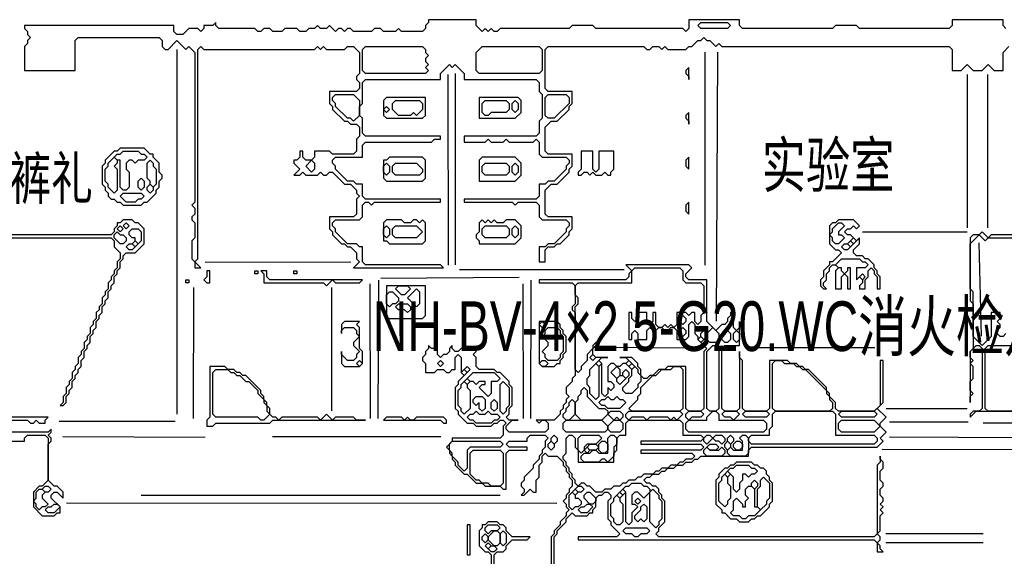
# Model space of a CAD drawing. Extents: x 10 to 1981, y 11 to 1392.
# Drawn here: x 517.4 to 846.4, y 836.5 to 1016 of the extents above; entities that cross this region are included whole.
import ezdxf

# ---------------------------------------------------------------- set-up
doc = ezdxf.new("R2010")
doc.units = 0
for name, color, linetype, lineweight in [('OCR_TEXT', 6, 'Continuous', 0), ('TRACE_CURVE', 6, 'Continuous', 0), ('TRACE_STRAIGHT', 5, 'Continuous', 0), ('TRACE_TEXT_SYMBOL', 6, 'Continuous', 0)]:
    doc.layers.add(name, color=color, linetype=linetype, lineweight=lineweight)
doc.styles.add('wqy-unicode', font='wqy-unicode.lff')

msp = doc.modelspace()

# ---------------------------------------------------------------- linework, layer by layer
at = {"layer": 'TRACE_CURVE', "color": 6}
for points in [[(654, 1016), (654, 1015), (653, 1014), (653, 1013), (652, 1012), (645, 1012), (644, 1013), (643, 1012), (639, 1012), (638, 1013), (636, 1013), (635, 1012), (629, 1012), (628, 1013), (627, 1013), (626, 1012), (625, 1013), (624, 1013), (623, 1012), (621, 1014), (620, 1013), (618, 1013), (617, 1014), (616, 1013), (614, 1013), (613, 1012), (611, 1012), (610, 1013), (606, 1013), (605, 1012), (602, 1012), (601, 1013), (599, 1013), (598, 1012), (597, 1012), (596, 1013), (584, 1013), (583, 1014), (583, 1015), (582, 1014), (579, 1014), (579, 1013), (578, 1012), (577, 1013), (574, 1013), (572, 1011), (570, 1011), (569, 1012), (569, 1014), (519, 1014), (519, 1013), (520, 1012), (520, 1011), (521, 1010), (520, 1009), (520, 1008), (519, 1007), (519, 999), (536, 999), (536, 1009), (537, 1010), (564, 1010), (565, 1009), (565, 1007)], [(847, 1013), (846, 1014), (846, 1016), (829, 1016), (829, 1014), (828, 1013), (798, 1013), (797, 1014), (790, 1014), (789, 1013), (759, 1013), (758, 1014), (758, 1016), (741, 1016), (741, 1013), (740, 1012), (739, 1013), (710, 1013), (709, 1014), (702, 1014), (701, 1013), (678, 1013), (677, 1012), (676, 1012), (675, 1013), (674, 1012), (673, 1013), (672, 1012), (670, 1014), (670, 1016), (654, 1016)], [(565, 1007), (566, 1006), (567, 1006), (570, 1009), (573, 1006), (574, 1007), (576, 1005), (576, 955), (575, 954), (576, 953), (576, 951), (575, 950), (575, 949), (576, 948), (576, 943), (575, 942), (575, 936), (576, 935), (576, 933), (578, 933), (576, 935), (577, 936), (577, 1006), (578, 1007), (579, 1006), (616, 1006), (617, 1007), (618, 1006), (619, 1007), (620, 1006), (626, 1006), (627, 1007), (629, 1007), (631, 1005), (631, 998), (630, 997), (630, 996), (631, 995), (631, 993), (630, 992), (621, 992), (621, 988), (622, 987), (622, 986), (626, 982), (627, 982), (628, 981), (630, 981), (631, 980), (631, 977), (630, 976), (630, 972), (629, 971), (622, 971), (621, 972), (616, 972), (616, 970), (615, 969), (613, 969), (612, 970), (612, 972), (611, 972), (611, 970), (610, 969)], [(690, 955), (691, 954), (691, 950), (692, 949), (700, 949), (701, 948), (701, 947), (700, 946), (700, 945), (696, 941), (694, 941), (693, 940), (691, 940), (691, 935), (693, 935), (693, 939), (694, 940), (696, 940), (697, 941), (698, 941), (701, 944), (701, 945), (702, 946), (702, 950), (694, 950), (693, 951), (693, 959), (695, 961), (697, 961), (701, 965), (701, 966), (702, 967), (702, 971), (694, 971), (693, 972), (693, 980), (695, 982), (697, 982), (701, 986), (701, 987), (702, 988), (702, 992), (694, 992), (693, 993), (693, 1006), (694, 1007), (726, 1007), (727, 1006), (728, 1006), (729, 1007), (731, 1007), (732, 1006), (733, 1007), (734, 1006), (740, 1006), (741, 1007), (742, 1007), (744, 1009), (745, 1009), (746, 1010), (747, 1009), (748, 1009), (750, 1007), (751, 1008)], [(751, 1008), (752, 1007), (828, 1007), (829, 1006), (829, 999), (832, 999), (834, 1001), (836, 999), (839, 999), (841, 1001), (843, 999), (846, 999), (846, 1005), (848, 1007)], [(623, 967), (622, 968), (622, 969), (623, 970), (632, 970), (632, 974), (633, 975), (655, 975), (656, 976), (658, 976), (658, 977), (633, 977), (632, 978), (632, 983), (631, 984), (631, 987), (632, 988), (632, 995), (633, 996), (658, 996), (658, 998), (661, 1001), (662, 1000), (663, 1001), (666, 998), (666, 996), (690, 996), (691, 995), (691, 992), (692, 991), (692, 983), (691, 982), (691, 978), (690, 977), (666, 977), (666, 975), (673, 975), (674, 976), (675, 975), (679, 975), (680, 976), (681, 975), (689, 975), (690, 976), (691, 975), (691, 971), (692, 970), (700, 970), (701, 969), (701, 968), (700, 967), (700, 966), (696, 962), (694, 962), (693, 961), (691, 961), (691, 957), (690, 956), (666, 956), (666, 955), (682, 955), (683, 954), (684, 955), (690, 955)], [(610, 969), (609, 969), (609, 968), (611, 966), (609, 964), (611, 964), (612, 965), (613, 964), (617, 964), (618, 965), (619, 964), (620, 964), (621, 965), (622, 965), (626, 961), (628, 961), (630, 959), (630, 958), (631, 957), (630, 956), (630, 951), (629, 950), (621, 950), (621, 946), (622, 945), (622, 944), (625, 941), (626, 941), (627, 940), (628, 940), (630, 938), (630, 936), (631, 935), (629, 933), (659, 933), (658, 934), (633, 934), (632, 935), (632, 940), (631, 940), (630, 941), (627, 941), (623, 945), (623, 946), (622, 947), (622, 948), (623, 949), (631, 949), (632, 950), (632, 954), (633, 955), (634, 955), (635, 954), (636, 955), (658, 955), (658, 956), (633, 956), (632, 957), (632, 961), (630, 961), (629, 962), (627, 962), (623, 966), (623, 967)], [(875, 944), (842, 944), (841, 943), (839, 945), (838, 944), (836, 944), (835, 943), (835, 922), (836, 921), (836, 906), (835, 905), (835, 888), (835, 890), (836, 891), (835, 892), (835, 895), (836, 896), (836, 900), (835, 901), (836, 902), (835, 903), (835, 905), (837, 907), (838, 907), (839, 906), (839, 886), (838, 885), (836, 885), (835, 884), (835, 883), (837, 885), (869, 885)], [(847, 911), (846, 910), (845, 910), (844, 911), (844, 912), (845, 913), (845, 914), (844, 915), (845, 916), (845, 918), (842, 918), (842, 910), (839, 907), (836, 910), (836, 925), (835, 926), (835, 941), (838, 944), (840, 942), (841, 943), (876, 943)], [(720, 934), (722, 932), (721, 931), (721, 930), (720, 929), (691, 929), (691, 928), (702, 928), (703, 927), (703, 921), (702, 920), (702, 919), (703, 918), (703, 897), (702, 896), (702, 895), (700, 893), (700, 891), (701, 890), (700, 889), (700, 888), (699, 887), (699, 886), (698, 885), (698, 884), (696, 882), (690, 882), (691, 881), (692, 882), (693, 882), (694, 881), (694, 879), (693, 878), (681, 878), (680, 879), (680, 880), (682, 882), (684, 882), (681, 882), (680, 883), (681, 884), (681, 886), (682, 887), (682, 893), (681, 894), (681, 895), (678, 898), (677, 898), (676, 899), (671, 899), (670, 900), (670, 903), (669, 904), (670, 905), (670, 906), (665, 906), (664, 905), (663, 905), (662, 906), (662, 907), (661, 906), (661, 905), (660, 904), (659, 904)], [(703, 927), (704, 928), (722, 928), (722, 932)], [(790, 886), (790, 888), (788, 890), (788, 891), (787, 892), (787, 893), (781, 899), (780, 899), (779, 900), (778, 900), (777, 901), (775, 901), (774, 902), (768, 902), (768, 886), (767, 885), (760, 885), (759, 886), (759, 902), (758, 903), (758, 905), (758, 886), (757, 885), (753, 885), (752, 886), (752, 906), (753, 907), (758, 907), (758, 915), (758, 913), (757, 912), (756, 913), (756, 918), (755, 918), (755, 917), (754, 916), (754, 915), (753, 914), (752, 914), (750, 912), (747, 915), (747, 929), (741, 929), (740, 930), (740, 931), (742, 933), (741, 934), (720, 934)], [(722, 932), (723, 933), (738, 933), (739, 932), (739, 929), (740, 928), (745, 928), (746, 927), (746, 918), (745, 917), (745, 915), (744, 914), (743, 915), (743, 918), (742, 918), (741, 917), (740, 918), (737, 918), (737, 914), (736, 913), (735, 914), (734, 913), (733, 914), (732, 913), (731, 913), (730, 914), (730, 918), (729, 918), (729, 915), (728, 914), (727, 915), (727, 918), (724, 918), (724, 916), (723, 915), (722, 916), (722, 918), (721, 918), (721, 909), (722, 909), (722, 911), (723, 912), (724, 911), (724, 909), (727, 909), (727, 912), (728, 913), (729, 912), (729, 910), (730, 909), (730, 912), (731, 913), (732, 913), (733, 912), (734, 912), (735, 913), (736, 913), (737, 912), (737, 909), (740, 909), (741, 910), (741, 914), (742, 915), (743, 914)], [(743, 914), (743, 911), (744, 910), (744, 909), (747, 906), (746, 905), (746, 886), (745, 885), (741, 885), (740, 886), (740, 900), (734, 900), (733, 899), (731, 899), (729, 897), (728, 897), (727, 896), (726, 896), (725, 897), (725, 899), (724, 900), (724, 901), (722, 903), (718, 903), (720, 903), (721, 902), (720, 901), (719, 901), (718, 900), (717, 900), (716, 901), (715, 901), (714, 900), (714, 895), (715, 895), (716, 894), (716, 893), (715, 892), (714, 893), (714, 891), (713, 890), (712, 891), (712, 901), (711, 902), (712, 903), (714, 903), (710, 903), (709, 904), (709, 906), (711, 908), (710, 908), (709, 907), (709, 906), (707, 904), (707, 902), (705, 900), (705, 899), (704, 898), (703, 899), (703, 920), (704, 921), (704, 923), (703, 924), (703, 927)], [(659, 904), (658, 903), (657, 904), (657, 906), (655, 906), (654, 907), (654, 906), (653, 905), (653, 904), (652, 903), (652, 902), (653, 901), (653, 898), (656, 898), (657, 899), (659, 899), (660, 898), (661, 898), (662, 899), (663, 899), (663, 903), (664, 904), (665, 903), (665, 898), (666, 897), (664, 895), (664, 894), (663, 893), (663, 886), (664, 885), (664, 884), (667, 881), (669, 881), (670, 880), (675, 880), (676, 881), (677, 881), (678, 882), (679, 882), (680, 881), (679, 880), (679, 877), (678, 876), (662, 876), (662, 875), (660, 873), (661, 872), (661, 871), (662, 870), (662, 869), (663, 868), (663, 867), (666, 864), (667, 864), (670, 861), (672, 861), (673, 860), (678, 860), (679, 859), (680, 859), (680, 871), (681, 872), (687, 872), (687, 873)], [(851, 885), (841, 885), (840, 886), (840, 906), (841, 907), (855, 907)], [(806, 855), (806, 856), (805, 857), (805, 859), (806, 860), (806, 861), (805, 862), (805, 865), (806, 866), (806, 868), (805, 869), (805, 870), (805, 868), (804, 867), (804, 844), (803, 843), (731, 843), (730, 844), (731, 845), (731, 846), (733, 848), (733, 855), (732, 856), (732, 857), (731, 858), (731, 859), (730, 860), (729, 860), (728, 861), (727, 861), (726, 862), (727, 863), (728, 863), (729, 864), (731, 864), (732, 865), (733, 865), (734, 866), (736, 866), (737, 867), (739, 867), (740, 868), (742, 868), (743, 869), (744, 869), (745, 870), (761, 870), (761, 872), (762, 873), (804, 873), (806, 875), (805, 876), (807, 878), (805, 880), (805, 881), (807, 883), (804, 886), (806, 888), (806, 902), (805, 902), (805, 887), (803, 885), (791, 885), (790, 886)], [(513, 882), (520, 882), (521, 881), (522, 881), (523, 882), (524, 881), (526, 881), (526, 882), (527, 883), (514, 883)], [(720, 881), (721, 882), (738, 882), (739, 881), (739, 877), (745, 877), (746, 876), (745, 875), (725, 875), (725, 874), (745, 874), (746, 873), (745, 872), (725, 872), (725, 871), (742, 871), (743, 870), (742, 869), (740, 869), (739, 868), (738, 868), (737, 867), (735, 867), (734, 866), (732, 866), (731, 865), (730, 865), (729, 864), (726, 864), (725, 863), (724, 863), (723, 862), (721, 862), (720, 861), (719, 861), (718, 860), (716, 860), (715, 859), (713, 859), (712, 858), (710, 858), (708, 860), (707, 860), (706, 861), (705, 861), (704, 860), (703, 861), (703, 862), (702, 863), (702, 864), (701, 865), (701, 866), (700, 867), (700, 868), (699, 869), (699, 870), (700, 871), (700, 876), (701, 877), (702, 877), (703, 876), (703, 873), (704, 872), (704, 868)], [(510, 875), (519, 875), (519, 876), (520, 877), (526, 877), (527, 876), (527, 862), (525, 860), (524, 860), (522, 858), (522, 853), (525, 850), (529, 850), (530, 851), (531, 851), (531, 853), (528, 856), (528, 857), (529, 858), (530, 858), (532, 856), (532, 858), (530, 860), (529, 860), (527, 862), (527, 874), (528, 875), (528, 876), (527, 877), (528, 878), (528, 879), (527, 878), (511, 878)], [(704, 868), (716, 868), (716, 871), (717, 872), (717, 876), (718, 877), (720, 877), (720, 881)], [(687, 873), (681, 873), (680, 874), (681, 875), (687, 875), (687, 876), (688, 877), (693, 877), (694, 876), (693, 875), (693, 873), (692, 872), (692, 871), (691, 870), (691, 869), (689, 867), (689, 866), (686, 863), (686, 862), (685, 861), (685, 860), (686, 859), (686, 858), (685, 857), (686, 857), (688, 859), (689, 858), (690, 858), (690, 862), (691, 863), (691, 867), (692, 868), (692, 870), (693, 871), (694, 870), (697, 870), (699, 868), (699, 867), (700, 866), (700, 865), (701, 864), (701, 863), (702, 862), (702, 860), (701, 859), (701, 858), (700, 857), (700, 856), (699, 855), (700, 854), (700, 853), (701, 852), (700, 851), (700, 850), (698, 848), (698, 847), (696, 845), (696, 844), (695, 843), (695, 743)], [(696, 743), (696, 843), (697, 844), (697, 845), (700, 848), (700, 849), (702, 851), (703, 850), (707, 850), (708, 851), (709, 851), (709, 852), (710, 853), (710, 856), (711, 857), (712, 857), (713, 858), (714, 858), (715, 857), (715, 856), (714, 855), (714, 849), (715, 848), (715, 847), (718, 844), (717, 843), (704, 843), (704, 842), (803, 842), (804, 841), (804, 838), (806, 838), (805, 839), (805, 840), (804, 841), (805, 842), (805, 843), (804, 844), (805, 845), (805, 850), (806, 851), (805, 852), (806, 853), (805, 854), (806, 855)], [(676, 764), (676, 837), (677, 838), (679, 838), (680, 839), (680, 840), (682, 842), (687, 842), (688, 843), (682, 843), (680, 845), (680, 846), (679, 847), (678, 847), (677, 848), (674, 848), (673, 847), (672, 847), (672, 846), (671, 845), (671, 840), (673, 838), (674, 838), (675, 837), (675, 764)]]:
    msp.add_lwpolyline(points, dxfattribs=at)
for points in [[(744, 1014), (745, 1015), (754, 1015), (755, 1014), (754, 1013), (745, 1013)], [(632, 1006), (633, 1007), (652, 1007), (653, 1006), (653, 1005), (654, 1004), (653, 1003), (653, 1002), (654, 1001), (653, 1000), (654, 999), (653, 998), (633, 998), (632, 999)], [(672, 1007), (691, 1007), (692, 1006), (692, 999), (691, 998), (671, 998), (670, 999), (670, 1005)], [(622, 990), (623, 991), (629, 991), (631, 989), (631, 984), (629, 982), (628, 983), (627, 983), (623, 987), (623, 988), (622, 989)], [(693, 990), (694, 991), (700, 991), (701, 990), (701, 988), (696, 983), (694, 983), (693, 984)], [(615, 969), (616, 968), (616, 966), (615, 965), (613, 967)], [(738, 916), (739, 917), (740, 916), (740, 915), (739, 914), (738, 915)], [(738, 912), (739, 913), (740, 912), (740, 911), (739, 910), (738, 911)], [(745, 911), (746, 912), (747, 911), (747, 910), (746, 909), (745, 910)], [(749, 913), (751, 911), (751, 909), (750, 908), (748, 908), (747, 909), (747, 911)], [(752, 911), (753, 912), (754, 912), (755, 911), (755, 909), (754, 908), (753, 908), (752, 909)], [(756, 911), (757, 912), (758, 911), (758, 909), (757, 908), (756, 909)], [(744, 909), (745, 910), (746, 909), (745, 908)], [(749, 907), (750, 907), (751, 906), (751, 886), (750, 885), (748, 885), (747, 886), (747, 905)], [(657, 901), (658, 902), (659, 901), (658, 900)], [(708, 903), (709, 904), (710, 903), (709, 902)], [(710, 901), (711, 902), (712, 901), (711, 900)], [(720, 901), (721, 902), (722, 901), (721, 900)], [(769, 901), (770, 902), (772, 902), (773, 901), (776, 901), (777, 900), (778, 900), (779, 899), (780, 899), (787, 892), (787, 891), (788, 890), (788, 889), (789, 888), (789, 886), (788, 885), (770, 885), (769, 886)], [(665, 898), (666, 899), (667, 898), (666, 897)], [(666, 899), (667, 900), (668, 899), (667, 898)], [(710, 901), (711, 900), (711, 890), (710, 889), (708, 891), (708, 893), (707, 894), (707, 896), (708, 897), (708, 899)], [(717, 900), (718, 899), (718, 897), (717, 896), (715, 898)], [(722, 899), (723, 900), (724, 899), (724, 898), (725, 897), (725, 895), (724, 894), (724, 893), (722, 891), (720, 891), (719, 892), (719, 893), (721, 895), (721, 896), (722, 897)], [(719, 898), (720, 899), (721, 898), (721, 897), (720, 896), (719, 897)], [(721, 900), (722, 901), (723, 900), (722, 899)], [(735, 899), (736, 900), (738, 900), (739, 899), (739, 886), (738, 885), (722, 885), (721, 886), (724, 889), (724, 890), (725, 891), (725, 893), (729, 897), (730, 897), (732, 899)], [(665, 894), (666, 895), (667, 894), (667, 893), (668, 892), (668, 886), (666, 884), (665, 885), (665, 886), (664, 887), (664, 892), (665, 893)], [(666, 895), (667, 896), (668, 895), (667, 894)], [(669, 898), (676, 898), (678, 896), (677, 895), (675, 895), (675, 891), (674, 890), (671, 893), (672, 894), (673, 894), (673, 895), (671, 895), (670, 894), (669, 895), (668, 895), (667, 896)], [(678, 894), (679, 895), (681, 893), (681, 887), (680, 886), (680, 885), (679, 884), (678, 885)], [(717, 896), (718, 897), (719, 897), (720, 896), (718, 894), (717, 895)], [(705, 892), (706, 893), (707, 892), (707, 890), (711, 886), (713, 886), (714, 885), (714, 884), (712, 882), (705, 882), (703, 884), (703, 888), (704, 889), (704, 890), (705, 891)], [(669, 889), (670, 890), (672, 890), (673, 889), (673, 886), (672, 885), (671, 886), (671, 888), (670, 887), (669, 888)], [(675, 888), (676, 889), (677, 888), (677, 886), (676, 885), (675, 886)], [(701, 888), (702, 889), (703, 888), (703, 884), (701, 882), (700, 882), (699, 883), (699, 884), (700, 885), (700, 886), (701, 887)], [(713, 889), (714, 890), (715, 889), (716, 889), (717, 890), (718, 889), (719, 889), (720, 888), (718, 886), (714, 886), (713, 887), (712, 887), (711, 888), (712, 889)], [(669, 884), (670, 885), (671, 884), (673, 884), (674, 885), (675, 884), (677, 884), (678, 883), (677, 882), (676, 882), (675, 881), (670, 881), (669, 882), (668, 882), (667, 883), (668, 884)], [(714, 884), (715, 885), (718, 885), (719, 884), (719, 883), (718, 882), (717, 883), (716, 882)], [(720, 884), (721, 885), (738, 885), (739, 884), (737, 882), (736, 883), (735, 882), (734, 883), (728, 883), (727, 882), (726, 883), (722, 883), (721, 882), (720, 883)], [(749, 885), (750, 885), (751, 884), (751, 882), (766, 882), (767, 881), (767, 879), (766, 878), (741, 878), (740, 879), (740, 881), (741, 882), (747, 882), (747, 883)], [(740, 884), (741, 885), (745, 885), (746, 884), (745, 883), (742, 883), (741, 882), (740, 883)], [(752, 884), (753, 885), (757, 885), (758, 884), (756, 882), (755, 883), (753, 883)], [(759, 884), (760, 885), (767, 885), (768, 884), (767, 883), (760, 883)], [(769, 884), (770, 885), (789, 885), (790, 884), (790, 877), (803, 877), (804, 876), (804, 875), (803, 874), (762, 874), (761, 875), (761, 876), (762, 877), (768, 877), (768, 879), (769, 880)], [(791, 884), (792, 885), (803, 885), (804, 884), (803, 883), (792, 883)], [(699, 881), (700, 882), (712, 882), (714, 880), (714, 879), (713, 878), (700, 878), (699, 879)], [(716, 882), (718, 882), (719, 881), (719, 879), (718, 878), (715, 878), (714, 879), (714, 880)], [(791, 881), (792, 882), (803, 882), (805, 880), (803, 878), (792, 878), (791, 879)], [(695, 876), (696, 877), (697, 876), (697, 875), (696, 874), (695, 875)], [(704, 876), (705, 877), (711, 877), (712, 876), (710, 874), (707, 874), (706, 873), (706, 872), (705, 871), (704, 872)], [(714, 876), (715, 877), (716, 877), (717, 876), (717, 874), (716, 873), (716, 870), (714, 868), (713, 869), (712, 869), (711, 868), (706, 868), (705, 869), (705, 870), (706, 871), (708, 871), (709, 872), (710, 872), (711, 871), (714, 871)], [(746, 876), (747, 877), (748, 877), (749, 876), (747, 874), (746, 875)], [(749, 876), (750, 877), (752, 877), (753, 876), (753, 875), (752, 874), (751, 875), (750, 875)], [(758, 876), (759, 877), (760, 877), (761, 876), (761, 871), (760, 870), (755, 870), (754, 871), (754, 872), (755, 873), (756, 872), (759, 872), (759, 875)], [(754, 876), (755, 877), (756, 876), (756, 875), (755, 874), (754, 875)], [(661, 874), (662, 875), (678, 875), (679, 874), (678, 873), (668, 873), (667, 872), (667, 866), (666, 865), (664, 867), (664, 868), (662, 870), (662, 871), (661, 872)], [(668, 871), (669, 872), (678, 872), (679, 871), (679, 861), (678, 860), (675, 860), (674, 861), (672, 861), (671, 862), (670, 862), (668, 864)], [(694, 874), (695, 875), (696, 874), (696, 873), (695, 872), (694, 873)], [(706, 872), (707, 873), (708, 872), (707, 871)], [(707, 873), (708, 874), (710, 874), (711, 873), (710, 872), (708, 872)], [(711, 874), (712, 875), (713, 875), (714, 874), (714, 872), (713, 871), (712, 871), (711, 872)], [(746, 872), (747, 873), (748, 872), (751, 872), (752, 873), (753, 872), (753, 871), (752, 870), (747, 870), (746, 871)], [(747, 873), (748, 874), (750, 874), (751, 873), (750, 872), (748, 872)], [(753, 874), (754, 875), (755, 874), (755, 873), (754, 872), (753, 873)], [(756, 874), (757, 875), (758, 875), (759, 874), (759, 873), (758, 872), (757, 872), (756, 873)], [(523, 858), (524, 859), (525, 859), (526, 858), (525, 857), (525, 856), (527, 854), (526, 853), (525, 853), (524, 852), (523, 853), (523, 854), (522, 855), (523, 856)], [(525, 859), (526, 860), (527, 860), (528, 859), (527, 858), (526, 858)], [(702, 858), (703, 859), (704, 858), (703, 857)], [(703, 859), (704, 860), (705, 860), (706, 859), (705, 858), (704, 858)], [(718, 858), (719, 859), (720, 858), (719, 857)], [(721, 860), (722, 861), (725, 861), (726, 860), (727, 860), (728, 859), (728, 858), (726, 856), (724, 858), (723, 858), (722, 857), (722, 854), (723, 854), (724, 853), (722, 851), (722, 848), (721, 847), (720, 848), (720, 858), (719, 859), (720, 860)], [(728, 858), (729, 859), (731, 857), (731, 856), (732, 855), (732, 849), (731, 848), (731, 847), (730, 846), (728, 848)], [(701, 857), (702, 858), (703, 857), (703, 856), (704, 856), (705, 855), (705, 854), (704, 853), (703, 853), (702, 852), (701, 853)], [(706, 857), (707, 858), (708, 858), (710, 856), (710, 855), (709, 854), (708, 854), (706, 856)], [(716, 856), (717, 857), (718, 856), (718, 855), (719, 854), (719, 848), (718, 847), (717, 847), (716, 848), (716, 849), (715, 850), (715, 854), (716, 855)], [(717, 857), (718, 858), (719, 857), (718, 856)], [(723, 855), (724, 856), (725, 855), (724, 854)], [(528, 853), (529, 854), (530, 854), (531, 853), (529, 851), (527, 851), (526, 852), (527, 853)], [(706, 853), (707, 854), (708, 854), (709, 853), (707, 851), (705, 851), (704, 852), (705, 853)], [(725, 853), (726, 854), (727, 853), (727, 849), (726, 848), (725, 849), (724, 848), (723, 849), (723, 850), (725, 852)], [(673, 846), (674, 847), (677, 847), (678, 846), (677, 845), (675, 845), (674, 844), (673, 845)], [(719, 845), (720, 846), (727, 846), (728, 845), (727, 844), (725, 844), (724, 843), (723, 843), (722, 844), (720, 844)], [(672, 843), (673, 844), (674, 843), (674, 842), (673, 841), (672, 842)], [(676, 845), (677, 845), (678, 844), (678, 841), (677, 840), (676, 840), (674, 842), (674, 843)], [(678, 844), (679, 845), (680, 844), (680, 841), (679, 840), (678, 841)], [(673, 840), (674, 841), (675, 840), (674, 839)], [(674, 839), (675, 840), (676, 840), (677, 839), (676, 838), (675, 838)]]:
    msp.add_lwpolyline(points, close=True, dxfattribs=at)
at = {"layer": 'TRACE_STRAIGHT', "color": 5}
for p, q in [((570, 1006), (570, 884)), ((746.45, 933.88), (746.5, 1005.13)), ((750.27, 915.13), (750.76, 1005.12)), ((660.53, 997.63), (660.65, 933.88)), ((663, 998), (663, 934)), ((834.05, 997.62), (834.05, 946.37)), ((840.88, 946.37), (840.88, 997.62)), ((799, 945), (834, 945)), ((837.9, 941.37), (838.73, 910.11)), ((579.37, 934.89), (628.13, 934.95)), ((664.38, 932.43), (719.38, 932.44)), ((637.24, 882.62), (637.39, 928.87)), ((638.13, 929.55), (684.38, 929.82)), ((688.25, 882.62), (688.35, 928.87)), ((575.56, 882.62), (575.58, 926.38)), ((621.58, 926.38), (621.63, 885.12)), ((634.42, 927.63), (634.51, 882.62)), ((685.59, 927.63), (685.63, 882.62)), ((711.88, 906.49), (744.37, 906.25)), ((760.62, 906.39), (803.12, 906.3)), ((807, 886), (834, 886)), ((530.62, 881.74), (569.37, 881.72)), ((808.12, 881.44), (834.37, 881.49)), ((839.38, 881.1), (879.38, 881.1)), ((531.87, 876.53), (579.37, 876.33)), ((601.87, 876.61), (658.12, 876.63)), ((808.13, 876.47), (884.38, 876.13)), ((805.62, 872.32), (861.88, 872.28)), ((558, 857), (678, 857)), ((533.12, 854.38), (696.88, 854.27)), ((806.87, 844.11), (839.38, 844.16)), ((806.87, 841.14), (839.38, 841.09))]:
    msp.add_line(p, q, dxfattribs=at)
at = {"layer": 'TRACE_TEXT_SYMBOL', "color": 6}
for points in [[(741, 1000), (740, 999), (740, 998), (741, 997), (741, 996)], [(640, 990), (639, 989), (639, 984), (640, 983), (652, 983), (653, 984), (653, 990)], [(639, 986), (640, 987), (641, 986), (640, 985)], [(642, 988), (643, 989), (651, 989), (652, 988), (652, 986), (650, 984), (649, 985), (648, 984), (644, 984), (642, 986)], [(671, 990), (671, 983), (683, 983), (685, 985), (685, 989), (684, 990)], [(672, 988), (673, 989), (680, 989), (681, 988), (681, 986), (680, 985), (675, 985), (674, 984), (673, 984), (672, 985)], [(682, 988), (683, 989), (684, 988), (684, 986), (683, 985), (682, 986)], [(741, 985), (740, 984), (740, 983), (741, 982), (741, 981)], [(551, 973), (550, 972), (549, 972), (546, 969), (546, 968), (545, 967), (545, 961), (546, 960), (546, 959), (547, 958), (547, 957), (548, 956), (549, 956), (550, 955), (551, 955), (552, 954), (558, 954), (559, 955), (560, 955), (563, 958), (563, 959), (564, 960), (564, 962), (565, 963), (565, 964), (564, 965), (564, 968), (562, 970), (562, 971), (561, 971), (559, 973)], [(551, 971), (552, 972), (557, 972), (558, 971), (559, 971), (560, 970), (559, 969), (557, 969), (556, 968), (555, 969), (554, 969), (553, 968), (553, 966), (554, 965), (554, 960), (553, 959), (552, 959), (551, 960), (551, 969), (550, 969), (549, 970), (550, 971)], [(705, 972), (705, 966), (704, 965), (704, 964), (705, 964), (706, 965), (707, 965), (708, 964), (709, 965), (710, 964), (712, 964), (713, 965), (714, 964), (715, 964), (715, 965), (716, 966), (716, 972), (711, 972), (711, 966), (710, 965), (709, 966), (709, 972)], [(549, 970), (550, 969), (550, 968), (549, 967), (550, 966), (550, 959), (549, 958), (547, 960), (547, 961), (546, 962), (546, 966), (547, 967), (547, 968)], [(560, 968), (561, 969), (562, 968), (562, 967), (563, 966), (563, 961), (562, 960), (561, 961), (561, 962), (560, 963)], [(641, 970), (640, 969), (639, 969), (639, 963), (640, 962), (652, 962), (653, 963), (653, 969), (652, 970)], [(639, 967), (640, 968), (641, 967), (641, 965), (640, 964), (639, 965)], [(642, 967), (643, 968), (650, 968), (652, 966), (652, 965), (651, 964), (643, 964), (642, 965)], [(672, 970), (671, 969), (671, 962), (683, 962), (685, 964), (685, 968), (683, 970)], [(672, 967), (673, 968), (680, 968), (681, 967), (681, 965), (680, 964), (673, 964), (672, 965)], [(682, 967), (683, 968), (684, 967), (684, 965), (683, 964), (682, 965)], [(741, 970), (740, 969), (740, 967), (741, 966)], [(557, 962), (558, 963), (559, 962), (559, 960), (558, 959), (557, 960)], [(560, 960), (561, 961), (562, 960), (562, 959), (561, 958), (560, 959)], [(551, 957), (552, 958), (558, 958), (559, 957), (558, 956), (557, 956), (556, 955), (553, 955)], [(741, 955), (740, 954), (740, 952), (741, 951)], [(552, 947), (553, 948), (554, 947), (553, 946)], [(640, 949), (639, 948), (639, 942), (640, 942), (641, 941), (652, 941), (653, 942), (653, 948), (652, 949), (651, 948), (650, 949), (649, 949), (648, 948), (646, 948), (645, 949)], [(672, 949), (671, 948), (671, 945), (670, 944), (670, 943), (671, 942), (671, 941), (683, 941), (685, 943), (685, 947), (683, 949), (680, 949), (679, 948), (677, 948), (676, 949), (675, 948), (674, 949), (673, 948)], [(791, 948), (792, 948), (793, 947), (791, 945), (791, 944), (792, 944), (793, 943), (791, 941), (790, 941), (789, 942), (789, 943), (788, 944), (789, 945), (789, 946)], [(549, 944), (550, 945), (551, 944), (552, 944), (553, 943), (553, 942), (552, 941), (551, 941), (549, 943)], [(550, 946), (551, 947), (552, 946), (551, 945)], [(554, 945), (555, 946), (557, 946), (558, 945), (558, 942), (557, 941), (556, 942), (556, 943), (555, 943), (554, 944)], [(639, 946), (640, 947), (641, 946), (641, 944), (640, 943), (639, 944)], [(642, 946), (643, 947), (650, 947), (652, 945), (650, 943), (643, 943), (642, 944)], [(672, 946), (673, 947), (680, 947), (681, 946), (681, 944), (680, 943), (673, 943), (672, 944)], [(682, 946), (683, 947), (684, 946), (684, 944), (683, 943), (682, 944)], [(553, 940), (554, 941), (555, 941), (556, 940), (555, 939), (554, 939)], [(555, 941), (556, 942), (557, 941), (556, 940)], [(792, 940), (793, 941), (794, 941), (795, 940), (794, 939), (793, 939)], [(794, 941), (795, 942), (796, 941), (795, 940)], [(795, 942), (796, 943), (797, 942), (796, 941)], [(580, 932), (580, 930), (579, 929), (580, 928), (581, 928), (581, 932)], [(596, 932), (597, 932), (597, 931), (596, 931)], [(598, 932), (599, 931), (599, 928), (619, 928), (620, 927), (622, 929), (623, 928), (631, 928), (632, 929), (601, 929), (600, 930), (600, 932)], [(609, 932), (610, 932), (610, 931), (609, 931)], [(573, 929), (574, 929), (574, 928), (573, 928)], [(798, 930), (799, 931), (800, 930), (799, 929)], [(640, 927), (640, 916), (652, 916), (653, 917), (653, 927)], [(640, 924), (641, 925), (642, 925), (644, 923), (644, 922), (643, 921), (642, 921), (641, 920), (640, 921)], [(643, 926), (644, 927), (647, 927), (648, 926), (646, 924), (645, 924)], [(650, 926), (651, 925), (651, 921), (650, 920), (647, 923)], [(643, 920), (644, 921), (647, 921), (648, 920), (648, 919), (647, 918), (646, 919), (644, 919)], [(626, 915), (625, 914), (625, 911), (625, 912), (626, 913), (629, 913), (630, 912), (630, 911), (631, 910), (629, 908), (629, 907), (631, 905), (630, 904), (630, 903), (629, 902), (627, 902), (625, 904), (625, 905), (625, 901), (626, 900), (631, 900), (632, 901), (632, 905), (631, 906), (631, 913), (630, 914), (631, 915)], [(691, 915), (691, 901), (692, 900), (696, 900), (697, 901), (698, 901), (698, 902), (699, 903), (699, 904), (700, 905), (700, 910), (699, 911), (699, 912), (698, 913), (698, 914), (697, 915)], [(691, 914), (692, 915), (693, 914), (692, 913)], [(693, 912), (694, 913), (697, 913), (698, 912), (698, 911), (699, 910), (699, 905), (698, 904), (698, 903), (697, 902), (694, 902), (693, 903), (693, 904), (692, 905), (694, 907), (694, 908), (692, 910), (693, 911)], [(630, 901), (631, 902), (632, 901), (631, 900)], [(691, 901), (692, 902), (693, 902), (694, 901), (693, 900), (692, 900)], [(581, 900), (581, 883), (580, 882), (580, 880), (582, 880), (583, 881), (601, 881), (602, 882), (633, 882), (630, 882), (629, 883), (623, 883), (622, 882), (620, 884), (618, 882), (617, 883), (605, 883), (604, 882), (603, 883), (602, 883), (601, 884), (601, 886), (600, 887), (600, 888), (599, 889), (599, 890), (598, 891), (598, 892), (593, 897), (592, 897), (591, 898), (590, 898), (589, 899), (587, 899), (586, 900)], [(582, 898), (583, 899), (587, 899), (588, 898), (589, 898), (590, 897), (591, 897), (593, 895), (594, 895), (597, 892), (597, 891), (599, 889), (599, 888), (600, 887), (600, 885), (601, 884), (599, 882), (598, 882), (597, 883), (583, 883), (582, 884)], [(640, 883), (639, 882), (658, 882), (659, 881), (660, 881), (660, 882), (659, 883), (650, 883), (649, 882), (648, 882), (647, 883), (646, 882), (645, 883)], [(757, 868), (756, 867), (755, 867), (754, 866), (753, 866), (751, 864), (751, 863), (750, 862), (750, 854), (752, 852), (752, 851), (753, 851), (755, 849), (757, 849), (758, 848), (761, 848), (762, 849), (763, 849), (764, 850), (765, 850), (768, 853), (768, 854), (769, 855), (769, 861), (768, 862), (768, 863), (767, 864), (767, 865), (766, 866), (765, 866), (764, 867), (763, 867), (762, 868)], [(756, 866), (757, 867), (761, 867), (762, 866), (763, 866), (764, 865), (763, 864), (762, 864), (761, 863), (760, 864), (759, 864), (759, 862), (758, 861), (758, 859), (757, 858), (756, 859), (756, 863), (754, 865), (755, 866)], [(752, 863), (753, 864), (754, 863), (754, 861), (755, 860), (755, 856), (754, 855), (754, 854), (753, 853), (751, 855), (751, 861), (752, 862)], [(753, 864), (754, 865), (755, 864), (754, 863)], [(762, 861), (763, 862), (764, 861), (764, 860), (763, 859), (762, 860)], [(765, 862), (766, 863), (768, 861), (768, 856), (767, 855), (767, 854), (765, 852), (764, 853), (764, 859), (765, 860)], [(760, 859), (761, 860), (762, 860), (763, 859), (763, 853), (764, 853), (765, 852), (763, 850), (761, 850), (760, 849), (759, 849), (758, 850), (756, 850), (755, 851), (756, 852), (756, 855), (757, 856), (759, 854), (759, 853), (760, 853), (760, 855), (761, 856), (760, 857)], [(667, 847), (667, 837), (668, 837), (668, 847)]]:
    msp.add_lwpolyline(points, close=True, dxfattribs=at)
for points in [[(534, 892), (535, 893), (535, 895), (536, 896), (536, 897), (537, 898), (537, 899), (538, 900), (538, 902), (539, 903), (539, 905), (540, 906), (540, 907), (541, 908), (541, 910), (542, 911), (542, 912), (543, 913), (543, 915), (544, 916), (544, 917), (545, 918), (545, 920), (546, 921), (546, 922), (547, 923), (547, 925), (548, 926), (548, 927), (549, 928), (549, 930), (550, 931), (550, 932), (551, 933), (551, 935), (552, 936), (552, 937), (553, 938), (556, 938), (559, 941), (559, 946), (557, 948), (556, 948), (555, 949), (552, 949), (551, 948), (550, 948), (550, 947), (549, 946), (549, 945), (548, 944), (506, 944)], [(791, 949), (790, 948), (789, 948), (788, 947), (788, 941), (790, 939), (791, 939), (792, 938), (789, 935), (788, 935), (788, 934), (786, 932), (786, 930), (785, 929), (785, 927), (786, 926), (787, 926), (786, 927), (786, 928), (787, 929), (787, 931), (788, 932), (788, 933), (789, 934), (790, 934), (791, 933), (790, 932), (790, 926), (792, 926), (792, 930), (793, 931), (794, 930), (794, 926), (795, 926), (795, 933), (794, 933), (794, 932), (793, 931), (792, 932), (792, 933), (791, 933), (790, 934), (792, 936), (798, 936), (799, 935), (800, 935), (801, 934), (800, 933), (797, 933), (797, 929), (798, 930), (799, 929), (799, 928), (798, 927), (798, 926), (800, 926), (800, 929), (801, 930), (801, 932), (802, 933), (803, 932), (803, 931), (804, 930), (804, 926)], [(804, 926), (805, 926), (805, 930), (804, 931), (804, 932), (803, 933), (803, 934), (801, 936), (800, 936), (799, 937), (797, 937), (796, 938), (796, 939), (798, 941), (798, 943), (797, 942), (795, 944), (794, 944), (793, 945), (794, 946), (795, 946), (796, 947), (797, 946), (798, 947), (796, 949), (791, 949)], [(506, 943), (548, 943), (549, 942), (549, 940), (551, 938), (551, 936), (550, 935), (550, 933), (549, 932), (549, 931), (548, 930), (548, 929), (547, 928), (547, 926), (546, 925), (546, 924), (545, 923), (545, 921), (544, 920), (544, 919), (543, 918), (543, 916), (542, 915), (542, 914), (541, 913), (541, 911), (540, 910), (540, 909), (539, 908), (539, 906), (538, 905), (538, 904), (537, 903), (537, 901), (536, 900), (536, 899), (535, 898), (535, 896), (534, 895), (534, 894), (533, 893), (533, 891), (532, 890), (532, 888), (531, 887), (532, 887), (533, 888), (533, 890), (534, 891), (534, 892)]]:
    msp.add_lwpolyline(points, dxfattribs=at)

# ---------------------------------------------------------------- texts
at = {"layer": 'OCR_TEXT', "color": 6, "style": 'wqy-unicode', "width": 0.72}
for s, height, p in [('实验室', 15.026, (765.41, 959.89)), ('空裤礼', 14.173, (500.11, 955.86)), ('NH-BV-4×2.5-G20.WC消火检月系线路', 16.6081, (635.44, 905.18))]:
    msp.add_text(s, height=height, dxfattribs=at).set_placement(p)

doc.saveas('drawing.dxf')
